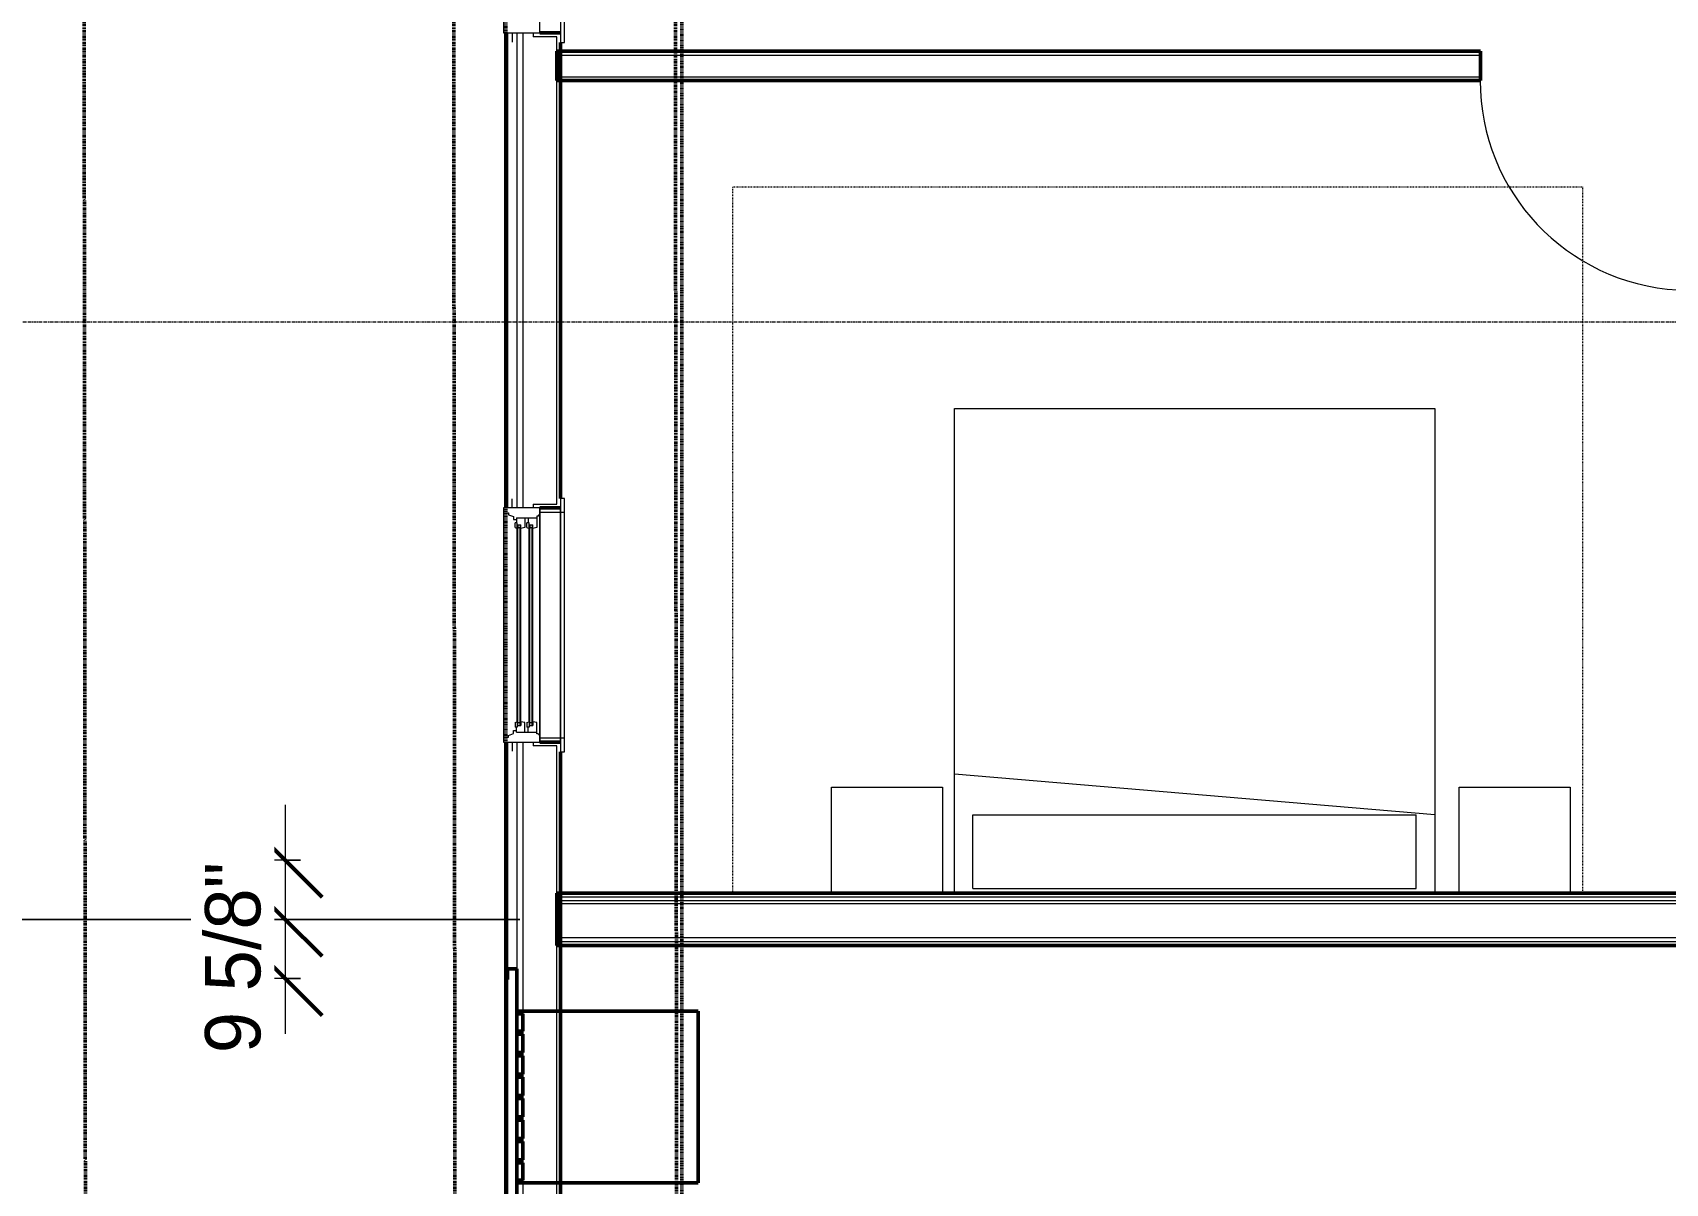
# Model space of a CAD drawing. Header units: inches. Extents: x -4217 to -1814, y 9706 to 12425.
# Drawn here: x -3937.6 to -3672.4, y 11707.3 to 11894.2 of the extents above; entities that cross this region are included whole.
import ezdxf

# ---------------------------------------------------------------- set-up
doc = ezdxf.new("R2010")
doc.units = ezdxf.units.IN
doc.header["$MEASUREMENT"] = 0
for name, pattern in [('Dash', [0.25, 0.125, -0.125]), ('Dash 1_16_', [0.125, 0.0625, -0.0625]), ('Double Dash 3_8_', [1, 0.375, -0.125, 0.125, -0.125, 0.125, -0.125]), ('Grid Line 1_2_', [0.875, 0.5, -0.125, 0.125, -0.125])]:
    doc.linetypes.add(name, pattern=pattern)
for name, color, linetype, lineweight in [('A-ANNO-DIMS', 211, 'Continuous', 9), ('A-ANNO-DIMS-96', 211, 'Continuous', 9), ('A-DOOR-1', 250, 'Continuous', 9), ('A-GENM-3', 10, 'Continuous', 50), ('A-GLAZ-1', 250, 'Continuous', 9), ('A-GLAZ-2', 90, 'Continuous', 20), ('A-GLAZ-4', 10, 'Continuous', 50), ('A-WALL', 113, 'Continuous', 13), ('A-WALL-3', 10, 'Continuous', 50), ('A-WALL-4', 50, 'Continuous', 13), ('C-PROP-LINE-1', 10, 'Double Dash 3_8_', 50), ('C-PROP-LINE-2', 91, 'Dash 1_16_', 50), ('I-FURN-1', 250, 'Continuous', 9), ('I-FURN-HDLN-1', 250, 'Dash', 9), ('I-WALL-3', 2, 'Continuous', 50), ('S-GRID-1', 1, 'Grid Line 1_2_', 9)]:
    doc.layers.add(name, color=color, linetype=linetype, lineweight=lineweight)
doc.styles.add('Century Gothic', font='ufonts.com_century-gothic.ttf', dxfattribs={"height": 9})
doc.dimstyles.new('OD__1_8__Tol__', dxfattribs={"dimscale": 12, "dimtxt": 9.397514, "dimasz": 1, "dimexe": 0.75, "dimexo": 0.5, "dimgap": 0.125, "dimtad": 1, "dimdec": 3, "dimrnd": 0.125, "dimzin": 3, "dimdsep": 46, "dimlunit": 4, "dimtxsty": 'Century Gothic', "dimblk1": 'OBLIQUE', "dimblk2": 'OBLIQUE', "dimsah": 1, "dimcen": 0.09, "dimdle": 0.75, "dimazin": 0, "dimtfac": 1, "dimtdec": 4, "dimtix": 1, "dimtmove": 0, "dimatfit": 3, "dimfxl": 1, "dimtvp": 1, "dimtfill": 1, "dimfrac": 2, "dimtolj": 1, "dimtzin": 0, "dimarcsym": 2})

# ---------------------------------------------------------------- blocks, each defined once
blk = doc.blocks.new('DIMBLOCK17-FLOOR PLAN - 3RD FLOOR')
at = {"layer": 'A-ANNO-DIMS-96', "lineweight": 50}
for p, q in [((-4043.68, 11750.19), (-4049.68, 11756.19)), ((-4043.68, 11750.19), (-4037.68, 11744.19)), ((-4043.68, 11126.19), (-4049.68, 11132.19)), ((-4043.68, 11126.19), (-4037.68, 11120.19))]:
    blk.add_line(p, q, dxfattribs=at)
at = {"layer": 'A-ANNO-DIMS-96'}
for p, q in [((-3858.47, 11750.19), (-4052.68, 11750.19)), ((-4043.68, 11126.19), (-4043.68, 11750.19)), ((-4043.68, 11750.19), (-3858.47, 11750.19)), ((-3858.47, 11126.19), (-4052.68, 11126.19)), ((-4043.68, 11126.19), (-3858.47, 11126.19))]:
    blk.add_line(p, q, dxfattribs=at)
at = {"layer": 'A-ANNO-DIMS-96', "color": 0, "insert": (-4056.71, 11418.95), "char_height": 9, "width": 46.1821, "attachment_point": 1, "rotation": 90, "line_spacing_factor": 0.984502, "style": 'Century Gothic', "bg_fill": 3, "box_fill_scale": 1.25, "bg_fill_color": 256, "bg_fill_true_color": 13158600, "bg_fill_transparency": 0}
blk.add_mtext('52\' - 0"', dxfattribs=at)
blk = doc.blocks.new('_Oblique')
at = {"color": 0, "linetype": 'ByBlock', "lineweight": -2}
blk.add_line((-0.5, -0.5), (0.5, 0.5), dxfattribs=at)
blk = doc.blocks.new('DIMBLOCK18-FLOOR PLAN - 3RD FLOOR')
at = {"layer": 'A-ANNO-DIMS-96'}
for p, q in [((-4043.68, 11750.19), (-4043.68, 12123.15)), ((-3862.29, 12114.15), (-4052.68, 12114.15)), ((-4043.68, 12114.15), (-3862.29, 12114.15)), ((-3858.47, 11750.19), (-4052.68, 11750.19)), ((-4043.68, 11750.19), (-3858.47, 11750.19))]:
    blk.add_line(p, q, dxfattribs=at)
at = {"layer": 'A-ANNO-DIMS-96', "lineweight": 50}
for p, q in [((-4043.68, 12114.15), (-4049.68, 12120.15)), ((-4043.68, 12114.15), (-4037.68, 12108.15)), ((-4043.68, 11750.19), (-4049.68, 11756.19)), ((-4043.68, 11750.19), (-4037.68, 11744.19))]:
    blk.add_line(p, q, dxfattribs=at)
at = {"layer": 'A-ANNO-DIMS-96', "color": 0, "insert": (-4056.71, 11912.93), "char_height": 9, "width": 46.1821, "attachment_point": 1, "rotation": 90, "line_spacing_factor": 0.984502, "style": 'Century Gothic', "bg_fill": 3, "box_fill_scale": 1.25, "bg_fill_color": 256, "bg_fill_true_color": 13158600, "bg_fill_transparency": 0}
blk.add_mtext('30\' - 4"', dxfattribs=at)
blk = doc.blocks.new('DIMBLOCK22-FLOOR PLAN - 3RD FLOOR')
at = {"layer": 'A-ANNO-DIMS-96'}
for p, q in [((-3896.56, 11768.79), (-3896.56, 11750.19)), ((-3894.08, 11759.79), (-3905.56, 11759.79)), ((-3896.56, 11759.79), (-3894.08, 11759.79)), ((-3858.47, 11750.19), (-3905.56, 11750.19)), ((-3896.56, 11750.19), (-3858.47, 11750.19))]:
    blk.add_line(p, q, dxfattribs=at)
at = {"layer": 'A-ANNO-DIMS-96', "lineweight": 50}
for p, q in [((-3896.56, 11759.79), (-3902.56, 11765.79)), ((-3896.56, 11759.79), (-3890.56, 11753.79)), ((-3896.56, 11750.19), (-3902.56, 11756.19)), ((-3896.56, 11750.19), (-3890.56, 11744.19))]:
    blk.add_line(p, q, dxfattribs=at)
at = {"layer": 'A-ANNO-DIMS-96', "color": 0, "insert": (-3909.6, 11738.06), "char_height": 9, "width": 40.6331, "attachment_point": 1, "rotation": 90, "line_spacing_factor": 0.984502, "style": 'Century Gothic', "bg_fill": 3, "box_fill_scale": 1.25, "bg_fill_color": 256, "bg_fill_true_color": 13158600, "bg_fill_transparency": 0}
blk.add_mtext('9 5/8"', dxfattribs=at)
blk = doc.blocks.new('DIMBLOCK23-FLOOR PLAN - 3RD FLOOR')
at = {"layer": 'A-ANNO-DIMS-96', "lineweight": 50}
for p, q in [((-3896.56, 11750.19), (-3902.56, 11756.19)), ((-3896.56, 11750.19), (-3890.56, 11744.19)), ((-3896.56, 11740.59), (-3902.56, 11746.59)), ((-3896.56, 11740.59), (-3890.56, 11734.59))]:
    blk.add_line(p, q, dxfattribs=at)
at = {"layer": 'A-ANNO-DIMS-96'}
for p, q in [((-3858.47, 11750.19), (-3905.56, 11750.19)), ((-3896.56, 11750.19), (-3896.56, 11731.59)), ((-3896.56, 11750.19), (-3858.47, 11750.19)), ((-3894.08, 11740.59), (-3905.56, 11740.59)), ((-3896.56, 11740.59), (-3894.08, 11740.59))]:
    blk.add_line(p, q, dxfattribs=at)
at = {"layer": 'A-ANNO-DIMS-96', "color": 0, "insert": (-3909.6, 11728.46), "char_height": 9, "width": 40.6331, "attachment_point": 1, "rotation": 90, "line_spacing_factor": 0.984502, "style": 'Century Gothic', "bg_fill": 3, "box_fill_scale": 1.25, "bg_fill_color": 256, "bg_fill_true_color": 13158600, "bg_fill_transparency": 0}
blk.add_mtext('9 5/8"', dxfattribs=at)

msp = doc.modelspace()

# ---------------------------------------------------------------- linework, layer by layer
at = {"layer": 'A-DOOR-1'}
msp.add_arc((-3668.45443, 11886.4394), 34.06659, 180, 266.634313, dxfattribs=at)
at = {"layer": 'A-GENM-3'}
msp.add_line((-3829.53624, 11707.3894), (-3829.53624, 11735.2644), dxfattribs=at)
at = {"layer": 'A-WALL'}
for p, q in [((-3501.42374, 11753.8144), (-3852.47374, 11753.8144)), ((-3501.42374, 11753.1894), (-3852.47374, 11753.1894)), ((-3501.42374, 11752.6894), (-3852.47374, 11752.6894)), ((-3504.67374, 11747.1894), (-3852.47374, 11747.1894)), ((-3504.67374, 11746.5644), (-3852.47374, 11746.5644))]:
    msp.add_line(p, q, dxfattribs=at)
at = {"layer": 'A-WALL-3'}
msp.add_line((-3702.45443, 11886.4394), (-3702.45443, 11891.1894), dxfattribs=at)
at = {"layer": 'C-PROP-LINE-1'}
msp.add_line((-3833.41046, 12088.68951), (-3830.99429, 9768.08086), dxfattribs=at)
at = {"layer": 'C-PROP-LINE-2'}
msp.add_line((-3832.16202, 10010.0894), (-3832.16202, 12088.5894), dxfattribs=at)
at = {"layer": 'I-FURN-1'}
for p, q in [((-3787.90604, 11833.1894), (-3709.90604, 11833.1894)), ((-3787.90604, 11754.4394), (-3787.90604, 11833.1894)), ((-3709.90604, 11833.1894), (-3709.90604, 11754.4394)), ((-3709.90604, 11767.1894), (-3787.90604, 11773.76901)), ((-3807.83788, 11771.6894), (-3789.83788, 11771.6894)), ((-3807.83788, 11754.4394), (-3807.83788, 11771.6894)), ((-3789.83788, 11771.6894), (-3789.83788, 11754.4394)), ((-3705.90604, 11771.6894), (-3687.90604, 11771.6894)), ((-3705.90604, 11754.4394), (-3705.90604, 11771.6894)), ((-3687.90604, 11771.6894), (-3687.90604, 11754.4394)), ((-3784.90604, 11767.1894), (-3712.90604, 11767.1894)), ((-3784.90604, 11755.1894), (-3784.90604, 11767.1894)), ((-3712.90604, 11755.1894), (-3712.90604, 11767.1894)), ((-3784.90604, 11755.1894), (-3712.90604, 11755.1894))]:
    msp.add_line(p, q, dxfattribs=at)
at = {"layer": 'I-FURN-HDLN-1'}
for p, q in [((-3823.90604, 11869.1894), (-3685.90604, 11869.1894)), ((-3823.90604, 11754.4394), (-3823.90604, 11869.1894)), ((-3685.90604, 11869.1894), (-3685.90604, 11754.4394))]:
    msp.add_line(p, q, dxfattribs=at)
at = {"layer": 'I-WALL-3'}
for p, q in [((-3501.42374, 11754.4394), (-3852.47374, 11754.4394)), ((-3852.47374, 11754.4394), (-3852.47374, 11745.9394)), ((-3852.47374, 11745.9394), (-3505.29874, 11745.9394))]:
    msp.add_line(p, q, dxfattribs=at)

# ---------------------------------------------------------------- next in the draw order: dimensions: what is measured, and where the dimension line sits
at = {"layer": 'A-ANNO-DIMS'}
dim = msp.add_linear_dim(base=(-4043.67756, 11750.1894), p1=(-3852.47374, 11126.1894), p2=(-3852.47374, 11750.1894), angle=90, dimstyle='OD__1_8__Tol__', override={"dimpost": '<>', "dimfxl": 624}, dxfattribs=at)
dim.commit()
dim.dimension.update_dxf_attribs({"geometry": 'DIMBLOCK17-FLOOR PLAN - 3RD FLOOR', "text_midpoint": (-4049.90393, 11438.1894)})

# ---------------------------------------------------------------- next in the draw order: linework, layer by layer
at = {"layer": 'A-GENM-3'}
for p, q in [((-3858.97374, 11724.56127), (-3857.97374, 11724.56127)), ((-3857.97374, 11724.56127), (-3857.97374, 11721.5769)), ((-3857.97374, 11721.5769), (-3858.97374, 11721.5769)), ((-3858.97374, 11721.5769), (-3858.97374, 11721.0769)), ((-3858.97374, 11721.0769), (-3857.97374, 11721.0769)), ((-3857.97374, 11721.0769), (-3857.97374, 11718.09252)), ((-3857.97374, 11718.09252), (-3858.97374, 11718.09252)), ((-3858.97374, 11718.09252), (-3858.97374, 11717.59252)), ((-3858.97374, 11717.59252), (-3857.97374, 11717.59252)), ((-3857.97374, 11717.59252), (-3857.97374, 11714.60815)), ((-3857.97374, 11714.60815), (-3858.97374, 11714.60815)), ((-3858.97374, 11714.60815), (-3858.97374, 11714.10815)), ((-3858.97374, 11714.10815), (-3857.97374, 11714.10815)), ((-3857.97374, 11714.10815), (-3857.97374, 11711.12377)), ((-3857.97374, 11711.12377), (-3858.97374, 11711.12377)), ((-3858.97374, 11711.12377), (-3858.97374, 11710.62377)), ((-3858.97374, 11710.62377), (-3857.97374, 11710.62377)), ((-3857.97374, 11710.62377), (-3857.97374, 11707.8269)), ((-3857.97374, 11707.8269), (-3858.97374, 11707.8269)), ((-3858.97374, 11707.8269), (-3858.97374, 11707.3894)), ((-3858.97374, 11707.3894), (-3829.53624, 11707.3894))]:
    msp.add_line(p, q, dxfattribs=at)

# ---------------------------------------------------------------- next in the draw order: dimensions: what is measured, and where the dimension line sits
at = {"layer": 'A-ANNO-DIMS'}
dim = msp.add_linear_dim(base=(-4043.6775575452, 12114.1518961105), p1=(-3852.4737366796, 11750.1893961106), p2=(-3856.2862366797, 12114.1518961105), angle=90, dimstyle='OD__1_8__Tol__', override={"dimpost": '<>', "dimfxl": 363.982467}, dxfattribs=at)
dim.commit()
dim.dimension.update_dxf_attribs({"geometry": 'DIMBLOCK18-FLOOR PLAN - 3RD FLOOR', "text_midpoint": (-4049.9039341947, 11932.1706461106)})

# ---------------------------------------------------------------- next in the draw order: linework, layer by layer
at = {"layer": 'A-GLAZ-1'}
for p, q in [((-3851.84874, 11933.77611), (-3851.84874, 11892.62768)), ((-3851.22374, 11892.62768), (-3851.22374, 11933.77611)), ((-3851.84874, 11892.62768), (-3851.22374, 11892.62768)), ((-3851.22374, 11818.57611), (-3851.84874, 11818.57611)), ((-3851.84874, 11816.95111), (-3855.22374, 11816.95111)), ((-3855.22374, 11816.32611), (-3851.84874, 11816.32611)), ((-3851.84874, 11816.32611), (-3851.22374, 11816.32611)), ((-3858.91124, 11782.30268), (-3858.91124, 11813.70111)), ((-3858.78624, 11814.29486), (-3858.78624, 11813.70111)), ((-3858.78624, 11813.82611), (-3858.41124, 11813.82611)), ((-3858.78624, 11782.30268), (-3858.78624, 11813.70111)), ((-3858.41124, 11814.29486), (-3858.41124, 11813.70111)), ((-3858.41124, 11782.30268), (-3858.41124, 11813.70111)), ((-3858.28624, 11782.30268), (-3858.28624, 11813.70111)), ((-3856.97374, 11782.30268), (-3856.97374, 11813.70111)), ((-3856.84874, 11814.29486), (-3856.84874, 11813.70111)), ((-3856.84874, 11813.82611), (-3856.47374, 11813.82611)), ((-3856.84874, 11782.30268), (-3856.84874, 11813.70111)), ((-3856.47374, 11814.29486), (-3856.47374, 11813.70111)), ((-3856.47374, 11782.30268), (-3856.47374, 11813.70111)), ((-3856.34874, 11782.30268), (-3856.34874, 11813.70111))]:
    msp.add_line(p, q, dxfattribs=at)
at = {"layer": 'A-GLAZ-2'}
for p, q in [((-3861.09874, 11932.21361), (-3861.09874, 11894.19018)), ((-3855.22374, 11894.19018), (-3855.22374, 11932.21361)), ((-3861.09874, 11894.19018), (-3855.22374, 11894.19018)), ((-3859.72374, 11894.19018), (-3859.72374, 11892.69018)), ((-3859.72374, 11817.01361), (-3859.72374, 11818.51361)), ((-3855.22374, 11817.01361), (-3861.09874, 11817.01361)), ((-3861.09874, 11816.20111), (-3860.28624, 11816.20111)), ((-3860.28624, 11816.20111), (-3860.28624, 11815.92643)), ((-3860.28624, 11815.92643), (-3859.47374, 11815.60736)), ((-3859.47374, 11815.60736), (-3859.47374, 11815.13861)), ((-3859.47374, 11815.13861), (-3859.03624, 11815.13861)), ((-3859.25499, 11813.85736), (-3859.25499, 11814.57611)), ((-3858.91124, 11814.57611), (-3859.25499, 11814.57611)), ((-3859.03624, 11815.41986), (-3859.03624, 11814.57611)), ((-3859.03624, 11815.41986), (-3855.72374, 11815.41986)), ((-3858.91124, 11813.70424), (-3858.91124, 11814.57611)), ((-3857.66124, 11815.41986), (-3857.66124, 11813.85736)), ((-3857.31749, 11813.85736), (-3857.31749, 11814.57611)), ((-3856.97374, 11814.57611), (-3857.31749, 11814.57611)), ((-3857.09874, 11815.41986), (-3857.09874, 11814.57611)), ((-3856.97374, 11813.70424), (-3856.97374, 11814.57611)), ((-3855.5039, 11815.66986), (-3855.72374, 11815.66986)), ((-3855.72374, 11815.66986), (-3855.72374, 11813.85736)), ((-3855.5039, 11815.66986), (-3855.22374, 11816.00375)), ((-3859.25499, 11813.85736), (-3858.91124, 11813.70424)), ((-3858.91124, 11814.29486), (-3858.28624, 11814.29486)), ((-3858.28624, 11813.70111), (-3858.28624, 11814.29486)), ((-3857.66124, 11813.85736), (-3858.28624, 11813.70111)), ((-3857.31749, 11813.85736), (-3856.97374, 11813.70424)), ((-3856.97374, 11814.29486), (-3856.34874, 11814.29486)), ((-3856.34874, 11813.70111), (-3856.34874, 11814.29486)), ((-3855.72374, 11813.85736), (-3856.34874, 11813.70111))]:
    msp.add_line(p, q, dxfattribs=at)
at = {"layer": 'A-WALL-3'}
for p, q in [((-3860.72374, 11894.19018), (-3860.72374, 11817.01361)), ((-3851.84874, 11894.19018), (-3855.22374, 11894.19018)), ((-3851.84874, 11818.57611), (-3851.84874, 11892.62768)), ((-3702.45443, 11891.1894), (-3852.47374, 11891.1894)), ((-3852.47374, 11891.1894), (-3852.47374, 11886.4394)), ((-3852.47374, 11886.4394), (-3702.45443, 11886.4394)), ((-3855.22374, 11817.01361), (-3851.84874, 11817.01361))]:
    msp.add_line(p, q, dxfattribs=at)
at = {"layer": 'A-WALL-4'}
for p, q in [((-3860.47374, 11894.19018), (-3860.47374, 11817.01361)), ((-3858.97374, 11894.19018), (-3858.97374, 11817.01361)), ((-3857.97374, 11894.19018), (-3857.97374, 11817.01361)), ((-3856.28624, 11894.19018), (-3856.28624, 11893.56518)), ((-3852.47374, 11893.56518), (-3856.28624, 11893.56518)), ((-3852.47374, 11817.63861), (-3852.47374, 11893.56518)), ((-3852.47374, 11890.5644), (-3702.45443, 11890.5644)), ((-3852.47374, 11887.0644), (-3702.45443, 11887.0644)), ((-3856.28624, 11817.63861), (-3856.28624, 11817.01361)), ((-3856.28624, 11817.63861), (-3852.47374, 11817.63861))]:
    msp.add_line(p, q, dxfattribs=at)
at = {"layer": 'C-PROP-LINE-1'}
msp.add_line((-3929.52303, 12184.68951), (-3927.0955, 9853.16749), dxfattribs=at)
at = {"layer": 'S-GRID-1'}
msp.add_line((-1814.20638, 11847.1894), (-4168.71446, 11847.1894), dxfattribs=at)

# ---------------------------------------------------------------- next in the draw order: dimensions: what is measured, and where the dimension line sits
at = {"layer": 'A-ANNO-DIMS'}
dim = msp.add_linear_dim(base=(-3896.56236, 11750.1894), p1=(-3888.07708, 11759.7894), p2=(-3852.47374, 11750.1894), angle=90, dimstyle='OD__1_8__Tol__', override={"dimpost": '<>', "dimfxl": 36.874898}, dxfattribs=at)
dim.commit()
dim.dimension.update_dxf_attribs({"geometry": 'DIMBLOCK22-FLOOR PLAN - 3RD FLOOR', "text_midpoint": (-3903.28738, 11754.9894)})

# ---------------------------------------------------------------- next in the draw order: linework, layer by layer
at = {"layer": 'A-GLAZ-1'}
for p, q in [((-3851.84874, 11818.57611), (-3851.84874, 11777.42768)), ((-3851.22374, 11777.42768), (-3851.22374, 11818.57611)), ((-3855.22374, 11816.95111), (-3855.22374, 11779.05268)), ((-3851.84874, 11779.05268), (-3851.84874, 11816.95111)), ((-3858.78624, 11781.70893), (-3858.78624, 11782.30268)), ((-3858.78624, 11782.17768), (-3858.41124, 11782.17768)), ((-3858.41124, 11781.70893), (-3858.41124, 11782.30268)), ((-3856.84874, 11781.70893), (-3856.84874, 11782.30268)), ((-3856.84874, 11782.17768), (-3856.47374, 11782.17768)), ((-3856.47374, 11781.70893), (-3856.47374, 11782.30268)), ((-3855.22374, 11779.67768), (-3851.84874, 11779.67768)), ((-3855.22374, 11779.05268), (-3851.84874, 11779.05268)), ((-3851.84874, 11779.67768), (-3851.22374, 11779.67768)), ((-3851.84874, 11777.42768), (-3851.22374, 11777.42768))]:
    msp.add_line(p, q, dxfattribs=at)
at = {"layer": 'A-GLAZ-2'}
for p, q in [((-3861.09874, 11817.01361), (-3861.09874, 11778.99018)), ((-3855.22374, 11778.99018), (-3855.22374, 11817.01361)), ((-3860.28624, 11780.07736), (-3859.47374, 11780.39643)), ((-3860.28624, 11779.80268), (-3860.28624, 11780.07736)), ((-3859.47374, 11780.86518), (-3859.03624, 11780.86518)), ((-3859.47374, 11780.39643), (-3859.47374, 11780.86518)), ((-3859.25499, 11782.14643), (-3858.91124, 11782.29955)), ((-3859.25499, 11782.14643), (-3859.25499, 11781.42768)), ((-3858.91124, 11781.42768), (-3859.25499, 11781.42768)), ((-3859.03624, 11780.58393), (-3859.03624, 11781.42768)), ((-3859.03624, 11780.58393), (-3855.72374, 11780.58393)), ((-3858.91124, 11782.29955), (-3858.91124, 11781.42768)), ((-3858.91124, 11781.70893), (-3858.28624, 11781.70893)), ((-3858.28624, 11782.30268), (-3858.28624, 11781.70893)), ((-3857.66124, 11782.14643), (-3858.28624, 11782.30268)), ((-3857.66124, 11780.58393), (-3857.66124, 11782.14643)), ((-3857.31749, 11782.14643), (-3856.97374, 11782.29955)), ((-3857.31749, 11782.14643), (-3857.31749, 11781.42768)), ((-3856.97374, 11781.42768), (-3857.31749, 11781.42768)), ((-3857.09874, 11780.58393), (-3857.09874, 11781.42768)), ((-3856.97374, 11782.29955), (-3856.97374, 11781.42768)), ((-3856.97374, 11781.70893), (-3856.34874, 11781.70893)), ((-3856.34874, 11782.30268), (-3856.34874, 11781.70893)), ((-3855.72374, 11782.14643), (-3856.34874, 11782.30268)), ((-3855.72374, 11780.33393), (-3855.72374, 11782.14643)), ((-3855.5039, 11780.33393), (-3855.72374, 11780.33393)), ((-3855.5039, 11780.33393), (-3855.22374, 11780.00005)), ((-3861.09874, 11779.80268), (-3860.28624, 11779.80268)), ((-3861.09874, 11778.99018), (-3855.22374, 11778.99018)), ((-3859.72374, 11778.99018), (-3859.72374, 11777.49018))]:
    msp.add_line(p, q, dxfattribs=at)
at = {"layer": 'A-WALL-3'}
msp.add_line((-3851.84874, 11778.99018), (-3855.22374, 11778.99018), dxfattribs=at)
at = {"layer": 'A-WALL-4'}
for p in [(-3856.28624, 11778.99018), (-3852.47374, 11778.36518)]:
    msp.add_line(p, (-3856.28624, 11778.36518), dxfattribs=at)

# ---------------------------------------------------------------- next in the draw order: dimensions: what is measured, and where the dimension line sits
at = {"layer": 'A-ANNO-DIMS'}
dim = msp.add_linear_dim(base=(-3896.56236, 11740.5894), p1=(-3852.47374, 11750.1894), p2=(-3888.07708, 11740.5894), angle=90, dimstyle='OD__1_8__Tol__', override={"dimpost": '<>', "dimfxl": 36.874898}, dxfattribs=at)
dim.commit()
dim.dimension.update_dxf_attribs({"geometry": 'DIMBLOCK23-FLOOR PLAN - 3RD FLOOR', "text_midpoint": (-3903.28738, 11745.3894)})

# ---------------------------------------------------------------- next in the draw order: linework, layer by layer
at = {"layer": 'A-GENM-3'}
for p, q in [((-3829.53624, 11735.2644), (-3858.97374, 11735.2644)), ((-3858.97374, 11735.2644), (-3858.97374, 11734.8269)), ((-3858.97374, 11734.8269), (-3857.97374, 11734.8269)), ((-3857.97374, 11734.8269), (-3857.97374, 11732.03002)), ((-3857.97374, 11732.03002), (-3858.97374, 11732.03002)), ((-3858.97374, 11732.03002), (-3858.97374, 11731.53002)), ((-3858.97374, 11731.53002), (-3857.97374, 11731.53002)), ((-3857.97374, 11731.53002), (-3857.97374, 11728.54565)), ((-3857.97374, 11728.54565), (-3858.97374, 11728.54565)), ((-3858.97374, 11728.54565), (-3858.97374, 11728.04565)), ((-3858.97374, 11728.04565), (-3857.97374, 11728.04565)), ((-3857.97374, 11728.04565), (-3857.97374, 11725.06127)), ((-3857.97374, 11725.06127), (-3858.97374, 11725.06127)), ((-3858.97374, 11725.06127), (-3858.97374, 11724.56127))]:
    msp.add_line(p, q, dxfattribs=at)
at = {"layer": 'A-GLAZ-4'}
for p, q in [((-3860.72374, 11740.40111), (-3860.72374, 11702.37768)), ((-3860.66124, 11702.37768), (-3860.66124, 11740.40111))]:
    msp.add_line(p, q, dxfattribs=at)
at = {"layer": 'A-WALL-3'}
for p, q in [((-3860.72374, 11778.99018), (-3860.72374, 11740.40111)), ((-3851.84874, 11664.97611), (-3851.84874, 11777.42768)), ((-3860.72374, 11740.40111), (-3860.47374, 11740.40111)), ((-3860.47374, 11740.40111), (-3860.47374, 11742.15111)), ((-3860.47374, 11742.15111), (-3858.97374, 11742.15111)), ((-3858.97374, 11742.15111), (-3858.97374, 11700.62768))]:
    msp.add_line(p, q, dxfattribs=at)
at = {"layer": 'A-WALL-4'}
for p, q in [((-3860.47374, 11778.99018), (-3860.47374, 11742.15111)), ((-3858.97374, 11778.99018), (-3858.97374, 11742.15111)), ((-3857.97374, 11778.99018), (-3857.97374, 11663.41361)), ((-3852.47374, 11664.03861), (-3852.47374, 11778.36518))]:
    msp.add_line(p, q, dxfattribs=at)
at = {"layer": 'C-PROP-LINE-1'}
msp.add_line((-3869.44796, 12124.68951), (-3867.12227, 9890.97905), dxfattribs=at)
at = {"layer": 'C-PROP-LINE-2'}
msp.add_line((-3860.72374, 11547.5894), (-3860.72374, 12118.5894), dxfattribs=at)

doc.saveas('drawing.dxf')
